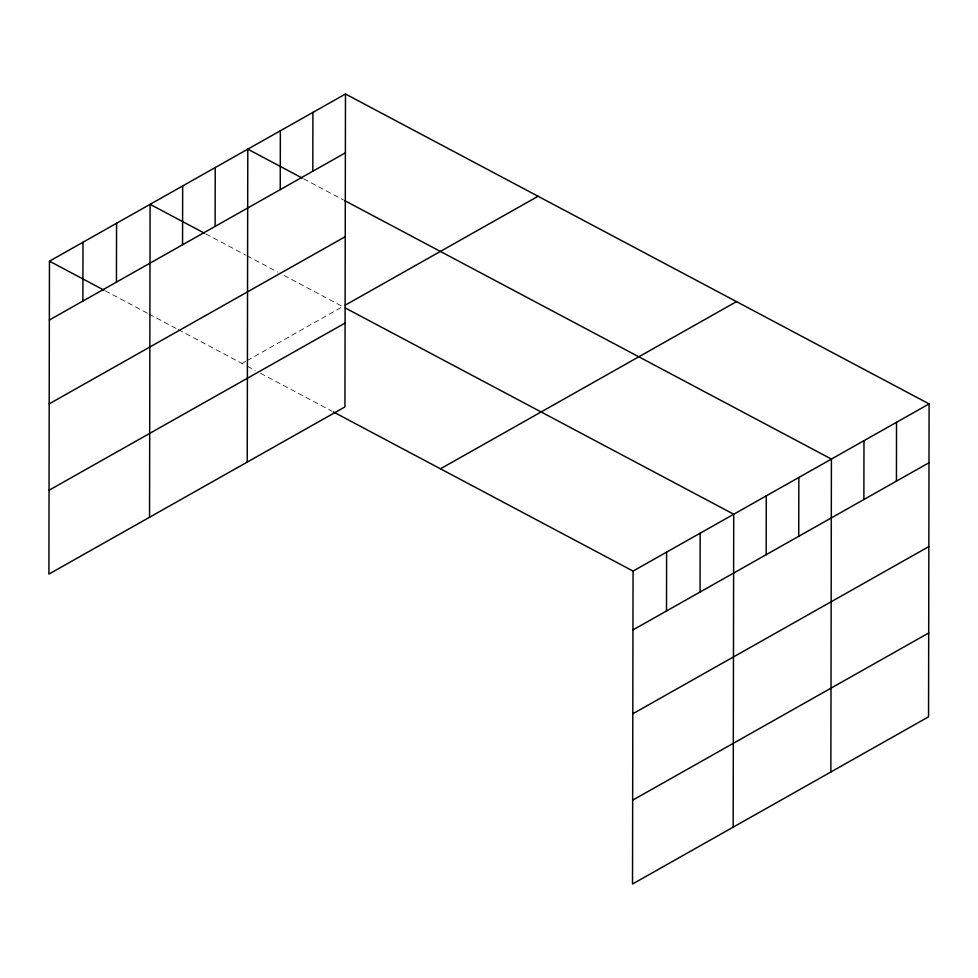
<?xml version="1.0" encoding="UTF-8"?>
<svg xmlns="http://www.w3.org/2000/svg" width="978" height="978" viewBox="0 0 978 978"><rect width="100%" height="100%" fill="white"/><g stroke="black" fill="none" stroke-linecap="round" stroke-linejoin="round"><path stroke-width="0.73" stroke-dasharray="4.89 3.67" d="M242.043 363.437L245.906 361.249M247.202 360.527L342.691 306.603L282.923 274.855M303.571 178.791L343.425 199.94M205.881 233.95L245.735 255.111M247.055 255.82L277.605 272.043M105.233 290.796L147.739 313.363M149.059 314.072L176.957 328.877M178.289 329.586L246.004 365.552M247.336 366.249L255.27 370.466M260.564 373.278L331.994 411.2"/><path stroke-width="1.47" d="M345.478 93.998L49.45 261.175L48.9 574.098L344.941 406.921L345.478 93.998L929.1 403.902L928.55 716.825L632.521 884.002L633.059 571.079L929.1 403.902M82.898 301.065L82.996 242.226M116.443 282.116L116.553 223.277M149.548 517.264L150.099 204.329L204.561 233.253M182.556 244.781L182.666 185.942M215.123 226.395L215.221 167.556M247.238 462.093L247.789 149.157L302.251 178.082M280.246 189.61L280.356 130.771M312.813 171.223L312.923 112.384M666.507 610.969L666.617 552.13M700.065 592.02L700.162 533.181M733.17 827.168L733.72 514.232L345.344 308.009M766.177 554.685L766.275 495.846M798.745 536.299L798.843 477.46M830.86 771.997L831.41 459.073L344.745 200.649M863.867 499.526L863.977 440.675M896.435 481.127L896.533 422.288M49.34 320.014L345.381 152.837M49.193 403.865L345.234 236.688M345.295 305.124L538.071 196.26M49.047 490.247L345.087 323.07M440.467 468.804L736.507 301.627M632.962 629.918L929.002 462.741M632.815 713.769L928.855 546.592M632.668 800.163L928.697 632.986M49.45 261.175L103.9 290.087M333.315 411.909L633.059 571.079"/></g></svg>
